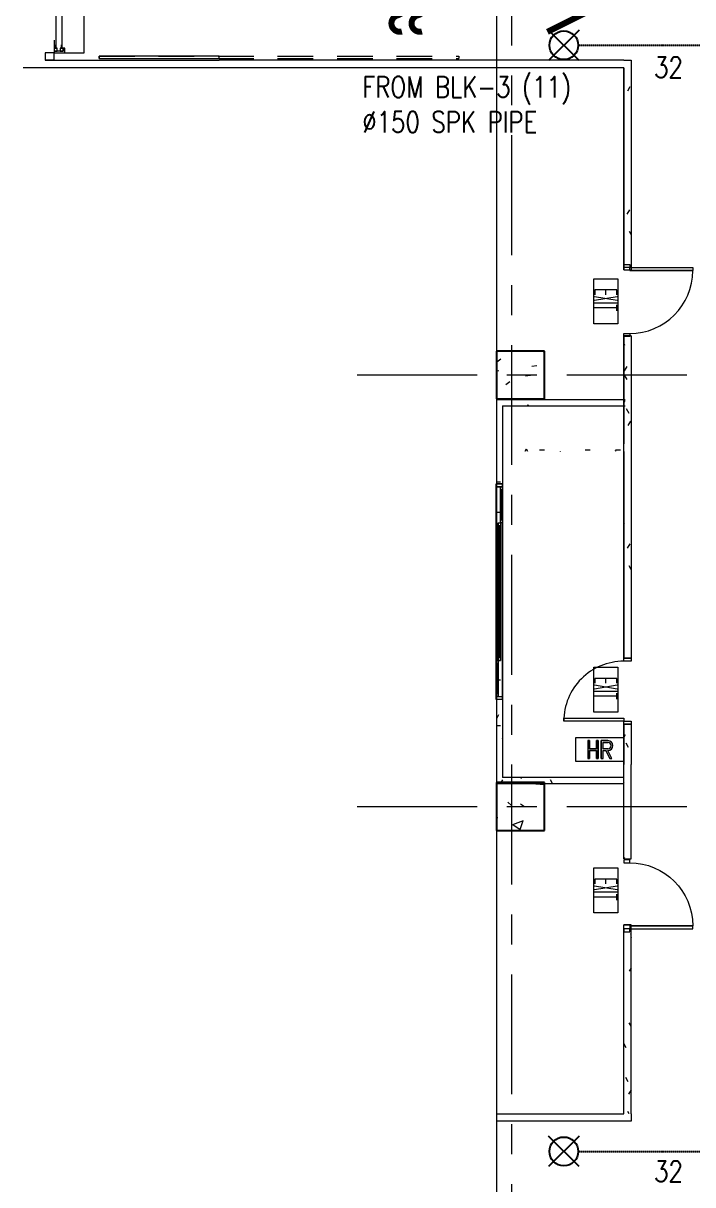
# Model space of a CAD drawing. Header units: millimetres. Extents: x -282761 to 137668, y -273845 to 94451.
# Drawn here: x -15720 to -4553, y -45534 to -26156 of the extents above; entities that cross this region are included whole.
import ezdxf

# ---------------------------------------------------------------- set-up
doc = ezdxf.new("R2010")
doc.units = ezdxf.units.MM
for name, pattern in [('BLK_2 - 1ST__2ND_STOREY_PLAN-archi clean_11 SEPT 2024$0$Dash', [1587.5, 793.75, -793.75]), ('BLK_2 - 1ST__2ND_STOREY_PLAN-archi clean_11 SEPT 2024$0$IDA - Grid Line', [3500, 2000, -500, 500, -500]), ('BLK_2 - 1ST__2ND_STOREY_PLAN-archi clean_11 SEPT 2024$0$Overhead', [992.1875, 595.3125, -396.875]), ('HIDDEN2', [4.7625, 3.175, -1.5875])]:
    doc.linetypes.add(name, pattern=pattern)
for name, color, linetype, lineweight in [('BLK_2 - 1ST__2ND_STOREY_PLAN-archi clean_11 SEPT 2024$0$0-1', 8, 'Continuous', 5), ('BLK_2 - 1ST__2ND_STOREY_PLAN-archi clean_11 SEPT 2024$0$1599_DB_A_BLK2_HQ_R21- LINKVIEW_BLK2_1ST STOREY Toilet JOH$0$S-_COLN----_E', 8, 'Continuous', 9), ('BLK_2 - 1ST__2ND_STOREY_PLAN-archi clean_11 SEPT 2024$0$_CATCHMENT_DRAIN', 8, 'Continuous', 0), ('BLK_2 - 1ST__2ND_STOREY_PLAN-archi clean_11 SEPT 2024$0$A-_DETA----_ED-2', 8, 'Continuous', 9), ('BLK_2 - 1ST__2ND_STOREY_PLAN-archi clean_11 SEPT 2024$0$A-_DOOR----_E', 8, 'Continuous', 9), ('BLK_2 - 1ST__2ND_STOREY_PLAN-archi clean_11 SEPT 2024$0$A-_DOOR----_E-1', 8, 'Continuous', 9), ('BLK_2 - 1ST__2ND_STOREY_PLAN-archi clean_11 SEPT 2024$0$A-_DOOR----_E-2', 8, 'BLK_2 - 1ST__2ND_STOREY_PLAN-archi clean_11 SEPT 2024$0$Overhead', 9), ('BLK_2 - 1ST__2ND_STOREY_PLAN-archi clean_11 SEPT 2024$0$A-_DOOR----_H', 8, 'BLK_2 - 1ST__2ND_STOREY_PLAN-archi clean_11 SEPT 2024$0$Dash', 9), ('BLK_2 - 1ST__2ND_STOREY_PLAN-archi clean_11 SEPT 2024$0$A-_FLOR----_E', 8, 'Continuous', 9), ('BLK_2 - 1ST__2ND_STOREY_PLAN-archi clean_11 SEPT 2024$0$A-_FURT----_E-2', 8, 'BLK_2 - 1ST__2ND_STOREY_PLAN-archi clean_11 SEPT 2024$0$Overhead', 9), ('BLK_2 - 1ST__2ND_STOREY_PLAN-archi clean_11 SEPT 2024$0$A-_HANR----_E3-1', 8, 'BLK_2 - 1ST__2ND_STOREY_PLAN-archi clean_11 SEPT 2024$0$Overhead', 9), ('BLK_2 - 1ST__2ND_STOREY_PLAN-archi clean_11 SEPT 2024$0$A-_HANR----_E6', 8, 'Continuous', 9), ('BLK_2 - 1ST__2ND_STOREY_PLAN-archi clean_11 SEPT 2024$0$A-_HANR----_E6-2', 8, 'BLK_2 - 1ST__2ND_STOREY_PLAN-archi clean_11 SEPT 2024$0$Overhead', 9), ('BLK_2 - 1ST__2ND_STOREY_PLAN-archi clean_11 SEPT 2024$0$A-_WALL----_E', 8, 'Continuous', 9), ('BLK_2 - 1ST__2ND_STOREY_PLAN-archi clean_11 SEPT 2024$0$A-_WALL----_E-1', 8, 'Continuous', 18), ('BLK_2 - 1ST__2ND_STOREY_PLAN-archi clean_11 SEPT 2024$0$A-_WALL----_H-1', 8, 'Continuous', 9), ('BLK_2 - 1ST__2ND_STOREY_PLAN-archi clean_11 SEPT 2024$0$A-_WALLPRTN_E', 8, 'Continuous', 9), ('BLK_2 - 1ST__2ND_STOREY_PLAN-archi clean_11 SEPT 2024$0$A-_WALLPRTN_E-1', 8, 'Continuous', 18), ('BLK_2 - 1ST__2ND_STOREY_PLAN-archi clean_11 SEPT 2024$0$A-_WIND----_E', 8, 'Continuous', 9), ('BLK_2 - 1ST__2ND_STOREY_PLAN-archi clean_11 SEPT 2024$0$E-_LIGT----_E', 8, 'Continuous', 9), ('BLK_2 - 1ST__2ND_STOREY_PLAN-archi clean_11 SEPT 2024$0$M-_EQPT----_E-2', 8, 'BLK_2 - 1ST__2ND_STOREY_PLAN-archi clean_11 SEPT 2024$0$Overhead', 9), ('BLK_2 - 1ST__2ND_STOREY_PLAN-archi clean_11 SEPT 2024$0$S-_ANOTGRID_E-1', 8, 'BLK_2 - 1ST__2ND_STOREY_PLAN-archi clean_11 SEPT 2024$0$IDA - Grid Line', 9), ('BLK_2 - 1ST__2ND_STOREY_PLAN-archi clean_11 SEPT 2024$0$S-_COLN----_E-1', 8, 'Continuous', 25), ('BLK_2 - 1ST__2ND_STOREY_PLAN-archi clean_11 SEPT 2024$0$S-_COLN----_E-2', 8, 'Continuous', 9)]:
    doc.layers.add(name, color=color, linetype=linetype, lineweight=lineweight)
for name, color, linetype in [('M-_FIRESPRK_T-', 7, 'Continuous'), ('M-_SPRKBEAM_E-', 12, 'HIDDEN2'), ('M-_SPRKPIEX_E-', 1, 'Continuous')]:
    doc.layers.add(name, color=color, linetype=linetype)
doc.styles.add('Simplex', font='SIMPLEX.shx', dxfattribs={"width": 0.8, "height": 2.5})
pattern_1 = [(50, (0, 0), (1821.84, -159.391), [190.5, -2095.5]), (355, (0, 0), (-352.428, 1910.567), [152.4, -1676.4]), (100.451, (151.8, -13.3), (1469.426, 1751.166), [161.9, -1780.9]), (46.184, (0, 508), (2710.79, -420.428), [285.75, -3143.25]), (96.636, (226, 473), (2374.026, 2474.276), [242.85, -2671.35]), (351.184, (0, 508), (2374.05, 2474.253), [228.6, -2514.6]), (21, (254, 381), (1516.144, -1022.652), [190.5, -2095.5]), (326, (254, 381), (618.02, 1841.88), [152.4, -1676.4]), (71.451, (380.3, 295.8), (2134.171, 819.212), [161.9, -1780.9]), (37.5, (0, 0), (30.886, 845.5504), [83.82, -1572.26, 83.82, -1617.98, -1682.75]), (37.5, (0, 0), (30.886, 845.5504), [-3357.88, 83.82, -1598.93]), (7.5, (0, 0), (668.1966, 1001.806), [83.82, -886.46, 83.82, -1534.16, -641.35]), (7.5, (0, 0), (668.1966, 1001.806), [-2588.26, 83.82, -557.53]), (327.5, (-566.4, 0), (1355.9093, -57.2896), [83.82, -551.18, 83.82, -1897.38, -2628.9]), (327.5, (-566.4, 0), (1355.9093, -57.2896), [-2616.2, 83.82, -2545.08]), (317.5, (-820.4, 0), (1481.293, 254.266), [83.82, -741.68, 83.82, -1231.9, -1866.9]), (317.5, (-820.4, 0), (1481.293, 254.266), [-2141.22, 83.82, -1783.08])]
pattern_2 = [(0, (0, 0), (1016, 254), [83.82, -678.18, 83.82, -678.18, -4064]), (0, (0, 0), (1016, 254), [-1524, 83.82, -1440.18, 83.82, -678.18, -1778]), (0, (0, 0), (1016, 254), [-3810, 83.82, -424.18, 83.82, -1186.18]), (120, (381, 127), (-727.97045, 752.8818), [83.82, -678.18, 83.82, -678.18, -4064]), (120, (381, 127), (-727.97045, 752.8818), [-1524, 83.82, -1440.18, 83.82, -678.18, -1778]), (120, (381, 127), (-727.97045, 752.8818), [-3810, 83.82, -424.18, 83.82, -1186.18]), (240, (508, 635), (-288.02955, -1006.8818), [83.82, -678.18, 83.82, -678.18, -4064]), (240, (508, 635), (-288.02955, -1006.8818), [-1524, 83.82, -1440.18, 83.82, -678.18, -1778]), (240, (508, 635), (-288.02955, -1006.8818), [-3810, 83.82, -424.18, 83.82, -1186.18])]
pattern_3 = [(50, (-131307.1, -42727.7), (1821.84, -159.39), [190.5, -2095.5]), (355, (-131307, -42727.7), (-352.43, 1910.57), [152.4, -1676.4]), (100.451, (-131155.3, -42741), (1469.43, 1751.166), [161.9, -1780.9]), (46.184, (-131307, -42219.7), (2710.79, -420.43), [285.75, -3143.25]), (96.636, (-131081.2, -42254.7), (2374.03, 2474.28), [242.85, -2671.35]), (351.184, (-131307, -42219.7), (2374.05, 2474.25), [228.6, -2514.6]), (21, (-131053.1, -42346.7), (1516.143, -1022.65), [190.5, -2095.5]), (326, (-131053, -42346.7), (618.02, 1841.88), [152.4, -1676.4]), (71.451, (-130926.7, -42432), (2134.17, 819.21), [161.9, -1780.9]), (37.5, (-131307.1, -42727.7), (30.886, 845.55), [83.82, -1572.26, 83.82, -1617.98, -1682.75]), (37.5, (-131307.1, -42727.7), (30.886, 845.55), [-3357.88, 83.82, -1598.93]), (7.5, (-131307.1, -42727.7), (668.197, 1001.806), [83.82, -886.46, 83.82, -1534.16, -641.35]), (7.5, (-131307.1, -42727.7), (668.197, 1001.806), [-2588.26, 83.82, -557.53]), (327.5, (-131873.5, -42727.7), (1355.909, -57.29), [83.82, -551.18, 83.82, -1897.38, -2628.9]), (327.5, (-131873.5, -42727.7), (1355.909, -57.29), [-2616.2, 83.82, -2545.08]), (317.5, (-132127.5, -42727.7), (1481.293, 254.266), [83.82, -741.68, 83.82, -1231.9, -1866.9]), (317.5, (-132127.5, -42727.7), (1481.293, 254.266), [-2141.22, 83.82, -1783.08])]

# ---------------------------------------------------------------- blocks, each defined once
blk = doc.blocks.new('Under B spk')
for p, q in [((318, -318), (-318, 318)), ((318, 318), (-318, -318))]:
    blk.add_line(p, q)
blk.add_circle((0, 0), 300)
blk = doc.blocks.new('BLK_2 - 1ST__2ND_STOREY_PLAN-archi clean_11 SEPT 2024$0$1599_DB_A_BLK2_HQ_R21_rvt-1-BLK 2 1ST STOREY PLAN')
at = {"layer": 'BLK_2 - 1ST__2ND_STOREY_PLAN-archi clean_11 SEPT 2024$0$S-_COLN----_E-2'}
h = blk.add_hatch(dxfattribs=at)
h.set_pattern_fill('FP_2', color=256, style=0, pattern_type=2)
h.set_pattern_definition(pattern_1)
h.paths.add_polyline_path([(-138336, -75152), (-138336, -74352), (-139136, -74352), (-139136, -75152)])
h = blk.add_hatch(dxfattribs=at)
h.set_pattern_fill('FP_2', color=256, style=0, pattern_type=2)
h.set_pattern_definition(pattern_1)
h.paths.add_polyline_path([(-138336, -82352), (-138336, -81552), (-139136, -81552), (-139136, -82352)])
at = {"layer": 'BLK_2 - 1ST__2ND_STOREY_PLAN-archi clean_11 SEPT 2024$0$A-_FLOR----_E'}
for p, q in [((-139136, -47052), (-139136, -69502)), ((-139136, -69627), (-139136, -75902)), ((-139136, -80802), (-139136, -87077)), ((-139136, -87202), (-139136, -103952))]:
    blk.add_line(p, q, dxfattribs=at)
at = {"layer": 'BLK_2 - 1ST__2ND_STOREY_PLAN-archi clean_11 SEPT 2024$0$S-_COLN----_E-1'}
for p, q in [((-138336, -74352), (-139136, -74352)), ((-139136, -74352), (-139136, -75152)), ((-138336, -75152), (-138336, -74352)), ((-139136, -75152), (-138336, -75152)), ((-138336, -81552), (-139136, -81552)), ((-139136, -81552), (-139136, -82352)), ((-138336, -82352), (-138336, -81552)), ((-139136, -82352), (-138336, -82352))]:
    blk.add_line(p, q, dxfattribs=at)
blk = doc.blocks.new('BLK_2 - 1ST__2ND_STOREY_PLAN-archi clean_11 SEPT 2024$0$IDA - RS - Roller Shutter - Double w Fire Board - 1800L X 3200H - B3-FRS01 - 2HR-5520699-BLK 2 1ST STOREY PLAN')
at = {"layer": 'BLK_2 - 1ST__2ND_STOREY_PLAN-archi clean_11 SEPT 2024$0$A-_DOOR----_E'}
for p, q in [((-870, -75), (-900, -75)), ((-900, -75), (-900, -255)), ((-820, -75), (-870, -75)), ((-870, -75), (-870, -125)), ((-870, -225), (-870, -75)), ((-870, -125), (-820, -125)), ((-820, -175), (-870, -175)), ((-870, -175), (-870, -225)), ((-820, -125), (-820, -75)), ((-820, -225), (-820, -175)), ((870, -75), (820, -75)), ((820, -75), (820, -125)), ((820, -125), (870, -125)), ((870, -175), (820, -175)), ((820, -175), (820, -225)), ((870, -125), (870, -75)), ((900, -75), (870, -75)), ((870, -75), (870, -225)), ((870, -225), (870, -175)), ((900, -255), (900, -75)), ((-900, -255), (-820, -255)), ((-870, -225), (-820, -225)), ((-820, -225), (-870, -225)), ((-820, -255), (-820, -225)), ((820, -225), (870, -225)), ((870, -225), (820, -225)), ((820, -225), (820, -255)), ((820, -255), (900, -255))]:
    blk.add_line(p, q, dxfattribs=at)
at = {"layer": 'BLK_2 - 1ST__2ND_STOREY_PLAN-archi clean_11 SEPT 2024$0$A-_DOOR----_H'}
for p, q in [((900, -75), (-900, -75)), ((-900, -75), (-900, -575)), ((820, -90), (-820, -90)), ((-820, -90), (-820, -110)), ((-820, -110), (820, -110)), ((820, -190), (-820, -190)), ((-820, -190), (-820, -210)), ((820, -110), (820, -90)), ((820, -210), (820, -190)), ((900, -575), (900, -75)), ((-820, -210), (820, -210)), ((-900, -575), (900, -575))]:
    blk.add_line(p, q, dxfattribs=at)
blk = doc.blocks.new('BLK_2 - 1ST__2ND_STOREY_PLAN-archi clean_11 SEPT 2024$0$IDA - F - Single - Swing - 1100L X 2200H - B3-FTD02 - 2HR-5070447-BLK 2 1ST STOREY PLAN')
at = {"layer": 'BLK_2 - 1ST__2ND_STOREY_PLAN-archi clean_11 SEPT 2024$0$A-_DOOR----_E'}
for p, q in [((-550, 62.5), (-500, 62.5)), ((-550, -62.5), (-550, 62.5)), ((-500, 62.5), (-500, -62.5)), ((500, 62.5), (550, 62.5)), ((500, -62.5), (500, 62.5)), ((550, 62.5), (550, -62.5)), ((-500, -62.5), (-550, -62.5)), ((450, -62.5), (500, -62.5)), ((450, -1062.5), (450, -62.5)), ((500, -62.5), (500, -1062.5)), ((550, -62.5), (500, -62.5)), ((500, -1062.5), (450, -1062.5))]:
    blk.add_line(p, q, dxfattribs=at)
blk.add_arc((500, -62.5), 1000, 180, 270, dxfattribs=at)
blk = doc.blocks.new('BLK_2 - 1ST__2ND_STOREY_PLAN-archi clean_11 SEPT 2024$0$IDA - Exit Sign - IDA - Exit Sign-5620875-BLK 2 1ST STOREY PLAN')
at = {"layer": 'BLK_2 - 1ST__2ND_STOREY_PLAN-archi clean_11 SEPT 2024$0$A-_DETA----_ED-2'}
for p, q in [((-214, -115), (-214, -483)), ((-134, -115), (-214, -115)), ((-99, -113), (-36, -488)), ((-36, -113), (-99, -488)), ((5, -113), (5, -488)), ((135, -115), (35, -115)), ((85, -115), (85, -488)), ((-134, -300), (-214, -300)), ((-214, -483), (-134, -483))]:
    blk.add_line(p, q, dxfattribs=at)
at = {"layer": 'BLK_2 - 1ST__2ND_STOREY_PLAN-archi clean_11 SEPT 2024$0$E-_LIGT----_E'}
for p, q in [((-400, -500), (-400, -100)), ((-400, -100), (350, -100)), ((350, -100), (350, -500)), ((350, -500), (-400, -500))]:
    blk.add_line(p, q, dxfattribs=at)
blk = doc.blocks.new('BLK_2 - 1ST__2ND_STOREY_PLAN-archi clean_11 SEPT 2024$0$IDA - Hosereel - Scaled - HR-6073476-BLK 2 1ST STOREY PLAN')
at = {"layer": 'BLK_2 - 1ST__2ND_STOREY_PLAN-archi clean_11 SEPT 2024$0$A-_DETA----_ED-2'}
blk.add_hatch(color=256, dxfattribs=at).paths.add_polyline_path([(-200, -350), (-170, -350), (-170, -215), (-55, -215), (-55, -350), (-25, -350), (-25, -50), (-55, -50), (-55, -185), (-170, -185), (-170, -50), (-200, -50)])
h = blk.add_hatch(color=256, dxfattribs=at)
h.paths.add_polyline_path([(200, -350), (135, -215), (167, -208), (180, -201), (200, -182), (206, -174), (215, -154), (217, -133), (215, -111), (200, -83), (193, -74), (167, -57), (149, -52), (135, -50), (25, -50), (25, -350), (55, -350), (55, -215), (102, -215), (167, -350)])
h.paths.add_polyline_path([(102, -185), (55, -185), (55, -80), (149, -82), (167, -91), (172, -95), (182, -111), (186, -119), (187, -133), (186, -146), (180, -159), (167, -174), (153, -182), (149, -183), (135, -185)])
for p, q in [((-400, -400), (-400, 0)), ((-400, 0), (400, 0)), ((400, 0), (400, -400)), ((-170, -50), (-200, -50)), ((-200, -50), (-200, -350)), ((-170, -50), (-200, -50)), ((-200, -50), (-200, -350)), ((-170, -50), (-170, -185)), ((-170, -185), (-170, -50)), ((-170, -185), (-55, -185)), ((-55, -185), (-170, -185)), ((-25, -50), (-55, -50)), ((-55, -185), (-55, -50)), ((-25, -50), (-55, -50)), ((-55, -50), (-55, -185)), ((-25, -50), (-25, -350)), ((-25, -350), (-25, -50)), ((25, -350), (25, -50)), ((135, -50), (25, -50)), ((135, -50), (25, -50)), ((25, -50), (25, -350)), ((55, -185), (55, -80)), ((135, -80), (55, -80)), ((55, -185), (55, -80)), ((55, -80), (135, -80)), ((135, -185), (55, -185)), ((135, -185), (55, -185)), ((-200, -350), (-170, -350)), ((-200, -350), (-170, -350)), ((-170, -215), (-55, -215)), ((-170, -215), (-170, -350)), ((-170, -350), (-170, -215)), ((-170, -215), (-55, -215)), ((-55, -350), (-55, -215)), ((-55, -215), (-55, -350)), ((-55, -350), (-25, -350)), ((-55, -350), (-25, -350)), ((25, -350), (55, -350)), ((25, -350), (55, -350)), ((55, -350), (55, -215)), ((55, -215), (102, -215)), ((55, -350), (55, -215)), ((55, -215), (102, -215)), ((167, -350), (102, -215)), ((102, -215), (167, -350)), ((200, -350), (135, -215)), ((200, -350), (135, -215)), ((167, -350), (200, -350)), ((167, -350), (200, -350)), ((400, -400), (-400, -400))]:
    blk.add_line(p, q, dxfattribs=at)
for radius in [82.5, 82.5, 52.5, 52.5]:
    blk.add_arc((135, -133), radius, 270, 90, dxfattribs=at)
blk = doc.blocks.new('BLK_2 - 1ST__2ND_STOREY_PLAN-archi clean_11 SEPT 2024$0$Top Rail Type - Top Rail_Internal_-7330811-BLK 2 1ST STOREY PLAN')
at = {"layer": 'BLK_2 - 1ST__2ND_STOREY_PLAN-archi clean_11 SEPT 2024$0$A-_HANR----_E6'}
for p, q in [((88997, 40619), (86997, 40619)), ((86997, 40579), (88997, 40579))]:
    blk.add_line(p, q, dxfattribs=at)
at = {"layer": 'BLK_2 - 1ST__2ND_STOREY_PLAN-archi clean_11 SEPT 2024$0$A-_HANR----_E6', "flags": 128}
for points in [[(86997, 40579), (86997, 40579), (86997, 40581), (86997, 40584), (86997, 40589), (86997, 40593), (86997, 40599), (86997, 40604), (86997, 40609), (86997, 40613), (86997, 40616), (86997, 40618), (86997, 40619)], [(86997, 40616), (86997, 40613), (86997, 40609), (86997, 40604), (86997, 40599), (86997, 40593), (86997, 40589), (86997, 40584), (86997, 40581)], [(88997, 40579), (88997, 40579), (88997, 40581), (88997, 40584), (88997, 40587), (88997, 40591), (88997, 40596), (88997, 40601), (88997, 40606), (88997, 40610), (88997, 40614), (88997, 40616), (88997, 40618), (88997, 40619)], [(88997, 40584), (88997, 40587), (88997, 40591), (88997, 40596), (88997, 40601), (88997, 40606), (88997, 40610), (88997, 40614)]]:
    blk.add_lwpolyline(points, dxfattribs=at)
blk = doc.blocks.new('BLK_2 - 1ST__2ND_STOREY_PLAN-archi clean_11 SEPT 2024$0$Top Rail Type - Top Rail_Internal_-V47-BLK 2 1ST STOREY PLAN')
at = {"layer": 'BLK_2 - 1ST__2ND_STOREY_PLAN-archi clean_11 SEPT 2024$0$A-_HANR----_E3-1'}
for p, q in [((86997, 40619), (86997, 40579)), ((86997, 40619), (92997, 40619)), ((86997, 40579), (92997, 40579)), ((92997, 40619), (92997, 40579))]:
    blk.add_line(p, q, dxfattribs=at)
blk = doc.blocks.new('BLK_2 - 1ST__2ND_STOREY_PLAN-archi clean_11 SEPT 2024$0$Auditorium control room window - 2000L X 1000H - Window Type-9778007-BLK3 1ST STOREY WALL SETTING OUT')
at = {"layer": 'BLK_2 - 1ST__2ND_STOREY_PLAN-archi clean_11 SEPT 2024$0$A-_WIND----_E'}
for p, q in [((-1800, 52.5), (-1800, 52.5)), ((-1800, 52.5), (-1800, -52.5)), ((1800, 52.5), (-1800, 52.5)), ((-1800, 52.5), (1800, 52.5)), ((-1800, -52.5), (-1800, 52.5)), ((-1750, 52.5), (-1750, 17.5)), ((-1750, 52.5), (-1750, 52.5)), ((-1750, 52.5), (-1150, 52.5)), ((-1750, 52.5), (-1150, 52.5)), ((-1750, 17.5), (-1750, 52.5)), ((-1750, -52.5), (-1750, 52.5)), ((-1750, 52.5), (-1750, 52.5)), ((1750, 52.5), (-1750, 52.5)), ((1750, 52.5), (-1750, 52.5)), ((-1750, 52.5), (-1750, -52.5)), ((-1750, 17.5), (-1750, 17.5)), ((-1150, 17.5), (-1750, 17.5)), ((-1150, 17.5), (-1750, 17.5)), ((-1700, 17.5), (-1700, 52.5)), ((-1700, 52.5), (-1700, 52.5)), ((-1700, 52.5), (-1200, 52.5)), ((-1700, 52.5), (-1700, 17.5)), ((-1200, 52.5), (-1700, 52.5)), ((-1700, 39), (-1200, 39)), ((-1700, 31), (-1700, 39)), ((-1700, 39), (-1700, 39)), ((-1700, 31), (-1700, 39)), ((-1700, 39), (-1200, 39)), ((-1200, 31), (-1700, 31)), ((-1700, 31), (-1700, 31)), ((-1200, 31), (-1700, 31)), ((-1700, 17.5), (-1700, 17.5)), ((-1700, 17.5), (-1200, 17.5)), ((-1700, 17.5), (-1200, 17.5)), ((-1200, 17.5), (-1200, 52.5)), ((-1200, 17.5), (-1200, 52.5)), ((-1200, 52.5), (-1200, 52.5)), ((-1200, 39), (-1200, 31)), ((-1200, 39), (-1200, 39)), ((-1200, 39), (-1200, 31)), ((-1200, 31), (-1200, 31)), ((-1200, 17.5), (-1200, 17.5)), ((-1150, 52.5), (-1150, 17.5)), ((-1150, 52.5), (-1150, 52.5)), ((-1150, 52.5), (-1150, 17.5)), ((-1150, 17.5), (-1150, 17.5)), ((-1150, -17.5), (-1150, 17.5)), ((-1150, 17.5), (1150, 17.5)), ((-1150, 17.5), (-1150, 17.5)), ((-1150, 17.5), (1150, 17.5)), ((-1150, -17.5), (-1150, 17.5)), ((-1100, 17.5), (1100, 17.5)), ((-1100, 17.5), (-1100, -17.5)), ((-1100, 17.5), (-1100, 17.5)), ((-1100, 17.5), (-1100, -17.5)), ((1100, 17.5), (-1100, 17.5)), ((-1100, -4), (-1100, 4)), ((-1100, 4), (1100, 4)), ((-1100, 4), (-1100, 4)), ((-1100, 4), (1100, 4)), ((-1100, -4), (-1100, 4)), ((1100, 17.5), (1100, 17.5)), ((1100, 17.5), (1100, -17.5)), ((1100, -17.5), (1100, 17.5)), ((1100, 4), (1100, -4)), ((1100, 4), (1100, 4)), ((1100, 4), (1100, -4)), ((1150, -17.5), (1150, 17.5)), ((1150, 17.5), (1150, 17.5)), ((1150, 17.5), (1150, -17.5)), ((1750, -52.5), (1750, 52.5)), ((1750, 52.5), (1750, 52.5)), ((1750, -52.5), (1750, 52.5)), ((1800, 52.5), (1800, -52.5)), ((1800, 52.5), (1800, 52.5)), ((1800, 52.5), (1800, -52.5)), ((-1800, -52.5), (-1800, -52.5)), ((-1800, -52.5), (1800, -52.5)), ((1800, -52.5), (-1800, -52.5)), ((-1750, -52.5), (-1750, -52.5)), ((1750, -52.5), (-1750, -52.5)), ((-1750, -52.5), (1750, -52.5)), ((-1150, -17.5), (1150, -17.5)), ((-1150, -17.5), (-1150, -17.5)), ((1150, -17.5), (-1150, -17.5)), ((1100, -4), (-1100, -4)), ((-1100, -4), (-1100, -4)), ((1100, -4), (-1100, -4)), ((1100, -17.5), (-1100, -17.5)), ((-1100, -17.5), (-1100, -17.5)), ((-1100, -17.5), (1100, -17.5)), ((1100, -4), (1100, -4)), ((1100, -17.5), (1100, -17.5)), ((1150, -52.5), (1150, -17.5)), ((1150, -17.5), (1750, -17.5)), ((1150, -17.5), (1150, -17.5)), ((1150, -17.5), (1750, -17.5)), ((1150, -52.5), (1150, -17.5)), ((1150, -17.5), (1150, -17.5)), ((1750, -52.5), (1150, -52.5)), ((1150, -52.5), (1150, -52.5)), ((1750, -52.5), (1150, -52.5)), ((1200, -17.5), (1700, -17.5)), ((1200, -17.5), (1200, -52.5)), ((1200, -17.5), (1200, -17.5)), ((1200, -17.5), (1200, -52.5)), ((1700, -17.5), (1200, -17.5)), ((1200, -39), (1200, -31)), ((1200, -31), (1700, -31)), ((1200, -31), (1200, -31)), ((1200, -31), (1700, -31)), ((1200, -39), (1200, -31)), ((1700, -39), (1200, -39)), ((1200, -39), (1200, -39)), ((1700, -39), (1200, -39)), ((1200, -52.5), (1700, -52.5)), ((1200, -52.5), (1200, -52.5)), ((1200, -52.5), (1700, -52.5)), ((1700, -17.5), (1700, -17.5)), ((1700, -17.5), (1700, -52.5)), ((1700, -52.5), (1700, -17.5)), ((1700, -31), (1700, -39)), ((1700, -31), (1700, -31)), ((1700, -31), (1700, -39)), ((1700, -39), (1700, -39)), ((1700, -52.5), (1700, -52.5)), ((1750, -52.5), (1750, -17.5)), ((1750, -17.5), (1750, -17.5)), ((1750, -17.5), (1750, -52.5)), ((1750, -52.5), (1750, -52.5)), ((1750, -52.5), (1750, -52.5)), ((1800, -52.5), (1800, -52.5))]:
    blk.add_line(p, q, dxfattribs=at)
blk = doc.blocks.new('BLK_2 - 1ST__2ND_STOREY_PLAN-archi clean_11 SEPT 2024$0$1200')
blk.add_line((-134059, -73074), (-133009, -73074))
blk.add_arc((-134059, -73074), 1050, 270, 0)
at = {"layer": 'BLK_2 - 1ST__2ND_STOREY_PLAN-archi clean_11 SEPT 2024$0$A-_DOOR----_E-1'}
for p, q in [((-134159, -72974), (-134059, -72974)), ((-134159, -73024), (-134159, -72974)), ((-134059, -73024), (-134159, -73024)), ((-134059, -72974), (-134059, -73024)), ((-134059, -73074), (-134059, -73024)), ((-134059, -73024), (-133009, -73024)), ((-133009, -73024), (-133009, -73074)), ((-133009, -73074), (-134059, -73074)), ((-134159, -74124), (-134059, -74124)), ((-134159, -74174), (-134159, -74124)), ((-134059, -74174), (-134159, -74174)), ((-134059, -74124), (-134059, -74174))]:
    blk.add_line(p, q, dxfattribs=at)
blk = doc.blocks.new('BLK_2 - 1ST__2ND_STOREY_PLAN-archi clean_11 SEPT 2024')
at = {"layer": 'BLK_2 - 1ST__2ND_STOREY_PLAN-archi clean_11 SEPT 2024$0$1599_DB_A_BLK2_HQ_R21- LINKVIEW_BLK2_1ST STOREY Toilet JOH$0$S-_COLN----_E'}
h = blk.add_hatch(dxfattribs=at)
h.set_pattern_fill('FP_1', color=256, style=0, pattern_type=2)
h.set_pattern_definition(pattern_3)
h.paths.add_polyline_path([(-138336, -75152), (-138336, -74352), (-139136, -74352), (-139136, -75152)], flags=0)
h = blk.add_hatch(dxfattribs=at)
h.set_pattern_fill('FP_1', color=256, style=0, pattern_type=2)
h.set_pattern_definition(pattern_3)
h.paths.add_polyline_path([(-138336, -82352), (-138336, -81552), (-139136, -81552), (-139136, -82352)], flags=0)
at = {"layer": 'BLK_2 - 1ST__2ND_STOREY_PLAN-archi clean_11 SEPT 2024$0$A-_WALL----_H-1'}
h = blk.add_hatch(dxfattribs=at)
h.set_pattern_fill('FP_15', color=256, angle=230, style=0, pattern_type=2)
h.set_pattern_definition([(140, (-146511.4, -68464.9), (159.4, 1821.8), [190.5, -2095.5]), (85, (-146511.4, -68464.9), (-1910.6, -352.4), [152.4, -1676.4]), (190.45, (-146498.1, -68313), (-1751.2, 1469.4), [161.9, -1780.9]), (136.18, (-147019.4, -68464.9), (420.4, 2710.8), [285.8, -3143.2]), (186.64, (-146984.3, -68239), (-2474.3, 2374), [242.8, -2671.4]), (81.18, (-147019.4, -68465), (-2474.3, 2374), [228.6, -2514.6]), (111, (-146892.4, -68210.9), (1022.7, 1516.1), [190.5, -2095.5]), (56, (-146892.4, -68210.9), (-1841.9, 618), [152.4, -1676.4]), (161.45, (-146807.2, -68084.5), (-819.2, 2134.2), [161.9, -1780.9]), (127.5, (-146511.4, -68464.9), (-845.55, 30.9), [83.82, -1572.26, 83.82, -3300.73]), (127.5, (-146511.4, -68464.9), (-845.55, 30.9), [-1739.9, -1617.98, 83.82, -1598.93]), (97.5, (-146511.4, -68464.9), (-1001.8, 668.2), [83.82, -886.46, 83.82, -1534.16, -641.35]), (97.5, (-146511.4, -68464.9), (-1001.8, 668.2), [-2588.26, 83.8, -557.53]), (57.5, (-146511.4, -69031.3), (57.3, 1355.9), [83.82, -551.18, 83.82, -4526.28]), (57.5, (-146511.4, -69031.3), (57.3, 1355.9), [-718.82, -1897.38, 83.82, -2545.08]), (47.5, (-146511.4, -69285.3), (-254.3, 1481.3), [83.8, -741.7, 83.8, -3098.8]), (47.5, (-146511.4, -69285.3), (-254.3, 1481.3), [-909.3, -1231.9, 83.8, -1783.1])])
h.paths.add_polyline_path([(-146511, -69502), (-146511, -69377), (-146661, -69377), (-146661, -69502)])
h.paths.add_polyline_path([(-146511, -67577), (-146511, -67452), (-146661, -67452), (-146661, -67577)])
h = blk.add_hatch(dxfattribs=at)
h.set_pattern_fill('FP_3', color=256, style=0, pattern_type=2)
h.set_pattern_definition(pattern_2)
h.paths.add_polyline_path([(-137011, -87077), (-136886, -87077), (-136886, -83927), (-137011, -83927), (-137011, -86489)])
h.paths.add_polyline_path([(-137011, -82827), (-136886, -82827), (-136886, -81252), (-137011, -81252), (-137011, -82610)])
h.paths.add_polyline_path([(-137011, -79477), (-136886, -79477), (-136886, -74097), (-137011, -74097), (-137011, -78731)])
h.paths.add_polyline_path([(-137011, -72997), (-136886, -72997), (-136886, -69502), (-137011, -69502), (-137011, -70973)])
h = blk.add_hatch(dxfattribs=at)
h.set_pattern_fill('FP_22', color=256, style=0, pattern_type=2)
h.set_pattern_definition([(0, (25, 736.42), (1016, 254), [83.82, -678.18, 83.82, -678.18, -4064]), (0, (25, 736.42), (1016, 254), [-1524, 83.82, -1440.18, 83.82, -678.18, -1778]), (0, (25, 736.42), (1016, 254), [-3810, 83.82, -424.18, 83.82, -1186.18]), (120, (406, 863.42), (-727.97045, 752.8818), [83.82, -678.18, 83.82, -678.18, -4064]), (120, (406, 863.42), (-727.97045, 752.8818), [-1524, 83.82, -1440.18, 83.82, -678.18, -1778]), (120, (406, 863.42), (-727.97045, 752.8818), [-3810, 83.82, -424.18, 83.82, -1186.18]), (240, (533, 1371.42), (-288.02955, -1006.8818), [83.82, -678.18, 83.82, -678.18, -4064]), (240, (533, 1371.42), (-288.02955, -1006.8818), [-1524, 83.82, -1440.18, 83.82, -678.18, -1778]), (240, (533, 1371.42), (-288.02955, -1006.8818), [-3810, 83.82, -424.18, 83.82, -1186.18])])
h.paths.add_polyline_path([(-136986, -75266), (-136986, -75166), (-139136, -75166), (-139136, -75228), (-139036, -75228), (-139036, -75266)])
h = blk.add_hatch(dxfattribs=at)
h.set_pattern_fill('FP_3', color=256, style=0, pattern_type=2)
h.set_pattern_definition(pattern_2)
h.paths.add_polyline_path([(-137011, -76027), (-137011, -75902), (-139161, -75902), (-139161, -76027), (-138336, -76027)])
h = blk.add_hatch(dxfattribs=at)
h.set_pattern_fill('FP_22', color=256, style=0, pattern_type=2)
h.set_pattern_definition([(0, (30.8, -25), (1016, 254), [83.82, -678.18, 83.82, -678.18, -4064]), (0, (30.8, -25), (1016, 254), [-1524, 83.82, -1440.18, 83.82, -678.18, -1778]), (0, (30.8, -25), (1016, 254), [-3810, 83.82, -424.18, 83.82, -1186.18]), (120, (411.8, 102), (-727.97045, 752.8818), [83.82, -678.18, 83.82, -678.18, -4064]), (120, (411.8, 102), (-727.97045, 752.8818), [-1524, 83.82, -1440.18, 83.82, -678.18, -1778]), (120, (411.8, 102), (-727.97045, 752.8818), [-3810, 83.82, -424.18, 83.82, -1186.18]), (240, (538.8, 610), (-288.02955, -1006.8818), [83.82, -678.18, 83.82, -678.18, -4064]), (240, (538.8, 610), (-288.02955, -1006.8818), [-1524, 83.82, -1440.18, 83.82, -678.18, -1778]), (240, (538.8, 610), (-288.02955, -1006.8818), [-3810, 83.82, -424.18, 83.82, -1186.18])])
h.paths.add_polyline_path([(-139131, -80827), (-139031, -80827), (-139031, -75990), (-139131, -75990), (-139131, -78758)])
h = blk.add_hatch(dxfattribs=at)
h.set_pattern_fill('FP_3', color=256, style=0, pattern_type=2)
h.set_pattern_definition(pattern_2)
h.paths.add_polyline_path([(-136949, -81252), (-136886, -81252), (-136886, -80577), (-137011, -80577), (-137011, -81252)])
h = blk.add_hatch(dxfattribs=at)
h.set_pattern_fill('FP_22', color=256, style=0, pattern_type=2)
h.set_pattern_definition([(0, (-3e-08, -763.58), (1016, 254), [83.82, -678.18, 83.82, -678.18, -4064]), (0, (-3e-08, -763.58), (1016, 254), [-1524, 83.82, -1440.18, 83.82, -678.18, -1778]), (0, (-3e-08, -763.58), (1016, 254), [-3810, 83.82, -424.18, 83.82, -1186.18]), (120, (381, -636.58), (-727.97045, 752.8818), [83.82, -678.18, 83.82, -678.18, -4064]), (120, (381, -636.58), (-727.97045, 752.8818), [-1524, 83.82, -1440.18, 83.82, -678.18, -1778]), (120, (381, -636.58), (-727.97045, 752.8818), [-3810, 83.82, -424.18, 83.82, -1186.18]), (240, (508, -128.58), (-288.02955, -1006.8818), [83.82, -678.18, 83.82, -678.18, -4064]), (240, (508, -128.58), (-288.02955, -1006.8818), [-1524, 83.82, -1440.18, 83.82, -678.18, -1778]), (240, (508, -128.58), (-288.02955, -1006.8818), [-3810, 83.82, -424.18, 83.82, -1186.18])])
h.paths.add_polyline_path([(-137011, -81566), (-137011, -81466), (-139061, -81466), (-139061, -81566)])
at = {"layer": 'BLK_2 - 1ST__2ND_STOREY_PLAN-archi clean_11 SEPT 2024$0$1599_DB_A_BLK2_HQ_R21- LINKVIEW_BLK2_1ST STOREY Toilet JOH$0$S-_COLN----_E'}
for p, q in [((-139136, -69502), (-139136, -74352)), ((-139136, -74352), (-139136, -75152)), ((-138336, -74352), (-139136, -74352)), ((-138336, -75152), (-138336, -74352)), ((-139136, -75152), (-139136, -81552)), ((-139136, -75152), (-138336, -75152)), ((-139136, -81552), (-139136, -82352)), ((-138336, -81552), (-139136, -81552)), ((-138336, -82352), (-138336, -81552)), ((-139136, -82352), (-139136, -87202)), ((-139136, -82352), (-138336, -82352))]:
    blk.add_line(p, q, dxfattribs=at)
at = {"layer": 'BLK_2 - 1ST__2ND_STOREY_PLAN-archi clean_11 SEPT 2024$0$A-_FLOR----_E'}
for p, q in [((-145727, -69627), (-147027, -69627)), ((-144427, -69627), (-145727, -69627)), ((-143127, -69627), (-144427, -69627)), ((-141827, -69627), (-143127, -69627)), ((-137011, -69627), (-141827, -69627)), ((-137011, -72997), (-137011, -69627)), ((-137011, -79477), (-137011, -74097)), ((-137011, -81252), (-137011, -80564)), ((-137011, -82827), (-137011, -81252)), ((-137011, -87077), (-137011, -83927)), ((-139136, -87077), (-137011, -87077))]:
    blk.add_line(p, q, dxfattribs=at)
at = {"layer": 'BLK_2 - 1ST__2ND_STOREY_PLAN-archi clean_11 SEPT 2024$0$A-_WALL----_E'}
for p, q in [((-146511, -69502), (-146661, -69502)), ((-146661, -69502), (-146511, -69502))]:
    blk.add_line(p, q, dxfattribs=at)
at = {"layer": 'BLK_2 - 1ST__2ND_STOREY_PLAN-archi clean_11 SEPT 2024$0$A-_WALL----_E-1'}
for p, q in [((-146661, -69377), (-146661, -69502)), ((-146511, -69377), (-146661, -69377)), ((-146511, -69502), (-146511, -69377))]:
    blk.add_line(p, q, dxfattribs=at)
at = {"layer": 'BLK_2 - 1ST__2ND_STOREY_PLAN-archi clean_11 SEPT 2024$0$A-_WALLPRTN_E'}
for p, q in [((-137011, -72997), (-136886, -72997)), ((-136886, -74097), (-137011, -74097)), ((-136886, -79477), (-137011, -79477)), ((-137011, -82827), (-136886, -82827)), ((-136886, -83927), (-137011, -83927))]:
    blk.add_line(p, q, dxfattribs=at)
at = {"layer": 'BLK_2 - 1ST__2ND_STOREY_PLAN-archi clean_11 SEPT 2024$0$A-_WALLPRTN_E-1'}
for p, q in [((-146511, -69502), (-143761, -69502)), ((-137011, -69502), (-143761, -69502)), ((-137011, -69502), (-136886, -69502)), ((-136886, -69502), (-136886, -72997)), ((-137011, -69627), (-137011, -72997)), ((-137011, -72997), (-136886, -72997)), ((-137011, -74097), (-137011, -75902)), ((-137011, -74097), (-136886, -74097)), ((-136886, -74097), (-136886, -79477)), ((-136986, -75166), (-139136, -75166)), ((-139136, -75166), (-139136, -81566)), ((-139036, -75266), (-136986, -75266)), ((-139036, -75266), (-139036, -81466)), ((-137011, -76027), (-137011, -79477)), ((-137011, -79477), (-136886, -79477)), ((-137011, -80577), (-137011, -81252)), ((-137011, -80577), (-136886, -80577)), ((-136886, -80577), (-136886, -81252)), ((-137011, -80677), (-137011, -80802)), ((-137011, -82827), (-137011, -81252)), ((-136886, -82827), (-136886, -81252)), ((-139136, -81566), (-137011, -81566)), ((-137011, -81466), (-139036, -81466)), ((-137011, -82827), (-136886, -82827)), ((-137011, -87077), (-137011, -83927)), ((-137011, -83927), (-136886, -83927)), ((-136886, -87077), (-136886, -83927)), ((-136886, -87202), (-139136, -87202)), ((-136886, -87077), (-136886, -87202))]:
    blk.add_line(p, q, dxfattribs=at)
at = {"layer": 'BLK_2 - 1ST__2ND_STOREY_PLAN-archi clean_11 SEPT 2024$0$S-_ANOTGRID_E-1'}
for p, q in [((-138886, -28753), (-138886, -124071)), ((-141459, -74752), (-97514, -74752)), ((-141459, -81952), (-97514, -81952))]:
    blk.add_line(p, q, dxfattribs=at)
at = {"layer": 'BLK_2 - 1ST__2ND_STOREY_PLAN-archi clean_11 SEPT 2024$0$0-1'}
blk.add_blockref('BLK_2 - 1ST__2ND_STOREY_PLAN-archi clean_11 SEPT 2024$0$1599_DB_A_BLK2_HQ_R21_rvt-1-BLK 2 1ST STOREY PLAN', (0, 0), dxfattribs=at)
at = {"layer": 'BLK_2 - 1ST__2ND_STOREY_PLAN-archi clean_11 SEPT 2024$0$A-_DOOR----_E-2'}
for name, p, rotation in [('BLK_2 - 1ST__2ND_STOREY_PLAN-archi clean_11 SEPT 2024$0$IDA - RS - Roller Shutter - Double w Fire Board - 1800L X 3200H - B3-FRS01 - 2HR-5520699-BLK 2 1ST STOREY PLAN', (-146586, -68477), 90), ('BLK_2 - 1ST__2ND_STOREY_PLAN-archi clean_11 SEPT 2024$0$IDA - F - Single - Swing - 1100L X 2200H - B3-FTD02 - 2HR-5070447-BLK 2 1ST STOREY PLAN', (-136949, -80027), 270)]:
    blk.add_blockref(name, p, dxfattribs=dict(at, rotation=rotation))
at = {"layer": 'BLK_2 - 1ST__2ND_STOREY_PLAN-archi clean_11 SEPT 2024$0$A-_FLOR----_E'}
blk.add_blockref('BLK_2 - 1ST__2ND_STOREY_PLAN-archi clean_11 SEPT 2024$0$1200', (-2852, 63), dxfattribs=at)
at = {"layer": 'BLK_2 - 1ST__2ND_STOREY_PLAN-archi clean_11 SEPT 2024$0$A-_FLOR----_E', "xscale": -1, "rotation": 180}
blk.add_blockref('BLK_2 - 1ST__2ND_STOREY_PLAN-archi clean_11 SEPT 2024$0$1200', (-2852, -157015), dxfattribs=at)
at = {"layer": 'BLK_2 - 1ST__2ND_STOREY_PLAN-archi clean_11 SEPT 2024$0$A-_FURT----_E-2', "rotation": 270}
for p in [(-137011, -73547), (-137011, -80027), (-137011, -83377)]:
    blk.add_blockref('BLK_2 - 1ST__2ND_STOREY_PLAN-archi clean_11 SEPT 2024$0$IDA - Exit Sign - IDA - Exit Sign-5620875-BLK 2 1ST STOREY PLAN', p, dxfattribs=at)
at = {"layer": 'BLK_2 - 1ST__2ND_STOREY_PLAN-archi clean_11 SEPT 2024$0$A-_HANR----_E6-2'}
for name in ['BLK_2 - 1ST__2ND_STOREY_PLAN-archi clean_11 SEPT 2024$0$Top Rail Type - Top Rail_Internal_-7330811-BLK 2 1ST STOREY PLAN', 'BLK_2 - 1ST__2ND_STOREY_PLAN-archi clean_11 SEPT 2024$0$Top Rail Type - Top Rail_Internal_-V47-BLK 2 1ST STOREY PLAN']:
    blk.add_blockref(name, (-232758, -110051), dxfattribs=at)
at = {"layer": 'BLK_2 - 1ST__2ND_STOREY_PLAN-archi clean_11 SEPT 2024$0$A-_WIND----_E', "rotation": 269.9999999999998}
blk.add_blockref('BLK_2 - 1ST__2ND_STOREY_PLAN-archi clean_11 SEPT 2024$0$Auditorium control room window - 2000L X 1000H - Window Type-9778007-BLK3 1ST STOREY WALL SETTING OUT', (-139086, -78366), dxfattribs=at)
at = {"layer": 'BLK_2 - 1ST__2ND_STOREY_PLAN-archi clean_11 SEPT 2024$0$M-_EQPT----_E-2'}
blk.add_blockref('BLK_2 - 1ST__2ND_STOREY_PLAN-archi clean_11 SEPT 2024$0$IDA - Hosereel - Scaled - HR-6073476-BLK 2 1ST STOREY PLAN', (-137411, -80802), dxfattribs=at)

msp = doc.modelspace()

# ---------------------------------------------------------------- linework, layer by layer
at = {"layer": 'M-_SPRKBEAM_E-'}
for p, q in [((-6464.3, -26523.4), (-3944.3, -26523.4)), ((-6464.3, -44977.8), (-3944.3, -44977.8))]:
    msp.add_line(p, q, dxfattribs=at)
at = {"layer": 'M-_SPRKPIEX_E-', "const_width": 100}
for points in [[(-9404.7, -26294.1, -1), (-9474, -26023.4, 1), (-9550, -25726.6, 0.4462761)], [(-9069.5, -26294.1, -1), (-9138.8, -26023.4, 1), (-9214.7, -25726.6, 0.4462761)]]:
    msp.add_lwpolyline(points, format="xyb", dxfattribs=at)
msp.add_lwpolyline([(-6977.8, -26300.2), (-6424, -26023.4), (-6977.8, -25746.5)], dxfattribs=at)

# ---------------------------------------------------------------- block references
at = {"layer": 'BLK_2 - 1ST__2ND_STOREY_PLAN-archi clean_11 SEPT 2024$0$_CATCHMENT_DRAIN'}
msp.add_blockref('BLK_2 - 1ST__2ND_STOREY_PLAN-archi clean_11 SEPT 2024', (131307.1, 42727.7), dxfattribs=at)
at = {"layer": 'M-_SPRKPIEX_E-', "xscale": 0.8, "yscale": 0.8, "zscale": 0.8}
for p in [(-6704.3, -26523.4), (-6704.3, -44977.8)]:
    msp.add_blockref('Under B spk', p, dxfattribs=at)

# ---------------------------------------------------------------- texts
at = {"layer": 'M-_FIRESPRK_T-', "style": 'Simplex', "width": 0.8}
for p in [(-5198.2, -27067.8), (-5198.2, -45486.4)]:
    msp.add_text('32', height=350, dxfattribs=at).set_placement(p)
at = {"layer": 'M-_FIRESPRK_T-', "insert": (-10065, -27044.4), "char_height": 350, "width": 4682.317, "attachment_point": 1, "style": 'Simplex'}
msp.add_mtext('FROM BLK-3 (11) Ø150 SPK PIPE', dxfattribs=at)

doc.saveas('drawing.dxf')
